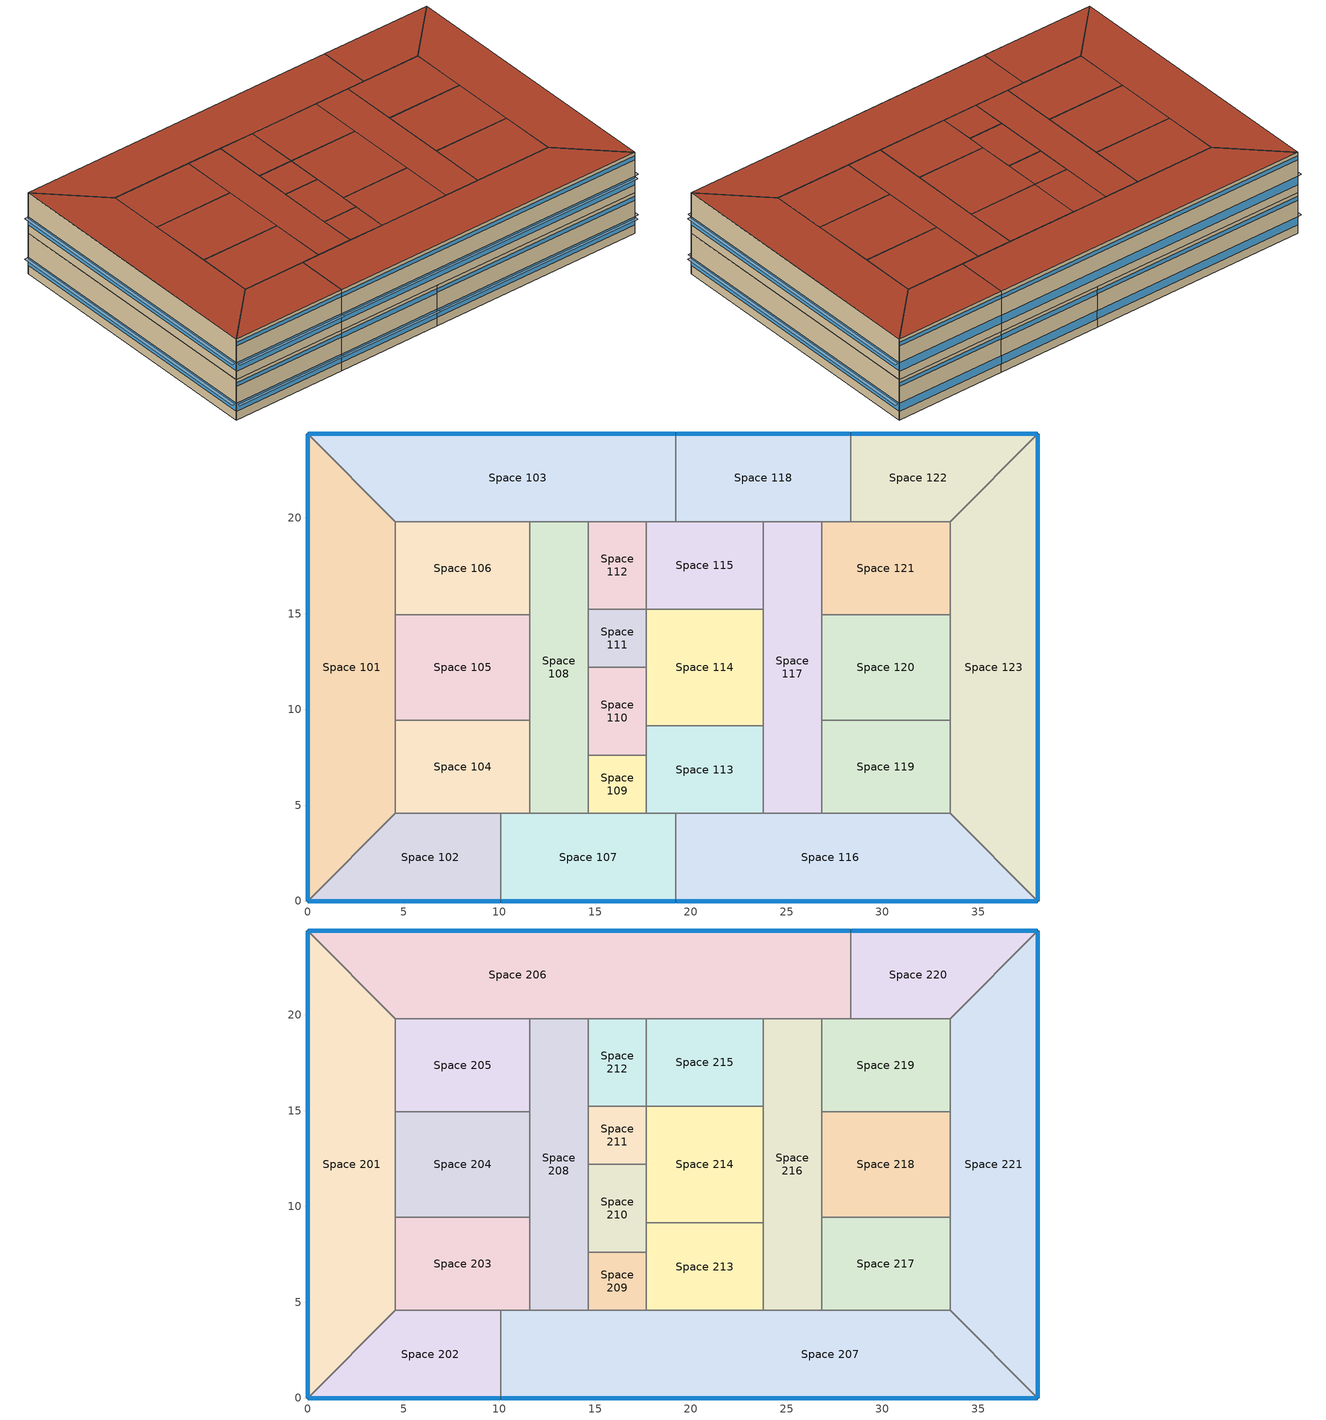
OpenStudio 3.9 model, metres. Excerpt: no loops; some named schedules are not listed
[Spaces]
Space 120
 floor ground: 33.53,14.94 33.53,9.45 26.82,9.45 26.82,14.94 z0
 wall to Space 123: 33.53,9.45 33.53,14.94 z0:3.66
 wall to Space 119: 26.82,9.45 33.53,9.45 z0:3.66
 wall to Space 117: 26.82,14.94 26.82,9.45 z0:3.66
 wall to Space 121: 33.53,14.94 26.82,14.94 z0:3.66
Space 118
 floor ground: 19.2,19.81 19.2,24.38 28.35,24.38 28.35,19.81 z0
 wall outside: 28.35,24.38 19.2,24.38 z0:3.66
 wall to Space 121: 26.82,19.81 28.35,19.81 z0:3.66
 wall to Space 117: 23.77,19.81 26.82,19.81 z0:3.66
 wall to Space 115: 19.2,19.81 23.77,19.81 z0:3.66
 wall to Space 122: 28.35,19.81 28.35,24.38 z0:3.66
 wall to Space 103: 19.2,24.38 19.2,19.81 z0:3.66
 window (AEDG-SmMdOff View Glazing North): 28.32,24.38 19.23,24.38 z0.76:1.5
 window (AEDG-SmMdOff Daylight Glazing North): 28.32,24.38 19.23,24.38 z2.97:3.35
Space 112
 floor ground: 17.68,19.81 17.68,15.24 14.63,15.24 14.63,19.81 z0
 wall to Space 108: 14.63,19.81 14.63,15.24 z0:3.66
 wall to Space 103: 17.68,19.81 14.63,19.81 z0:3.66
 wall to Space 115: 17.68,15.24 17.68,19.81 z0:3.66
 wall to Space 111: 14.63,15.24 17.68,15.24 z0:3.66
Space 115
 floor ground: 17.68,15.24 17.68,19.81 23.77,19.81 23.77,15.24 z0
 wall to Space 117: 23.77,15.24 23.77,19.81 z0:3.66
 wall to Space 114: 17.68,15.24 23.77,15.24 z0:3.66
 wall to Space 103: 19.2,19.81 17.68,19.81 z0:3.66
Space 114
 floor ground: 17.68,9.14 17.68,15.24 23.77,15.24 23.77,9.14 z0
 wall to Space 110: 17.68,12.19 17.68,9.14 z0:3.66
 wall to Space 111: 17.68,15.24 17.68,12.19 z0:3.66
 wall to Space 117: 23.77,9.14 23.77,15.24 z0:3.66
 wall to Space 113: 17.68,9.14 23.77,9.14 z0:3.66
Space 113
 floor ground: 17.68,4.57 17.68,9.14 23.77,9.14 23.77,4.57 z0
 wall to Space 116: 19.2,4.57 23.77,4.57 z0:3.66
 wall to Space 107: 17.68,4.57 19.2,4.57 z0:3.66
 wall to Space 109: 17.68,7.62 17.68,4.57 z0:3.66
 wall to Space 110: 17.68,9.14 17.68,7.62 z0:3.66
 wall to Space 117: 23.77,4.57 23.77,9.14 z0:3.66
Space 123
 floor ground: 38.1,0 33.53,4.57 33.53,19.81 38.1,24.38 z0
 wall outside: 38.1,0 38.1,24.38 z0:3.66
 wall to Space 116: 33.53,4.57 38.1,0 z0:3.66
 wall to Space 119: 33.53,9.45 33.53,4.57 z0:3.66
 wall to Space 121: 33.53,19.81 33.53,14.94 z0:3.66
 wall to Space 122: 38.1,24.38 33.53,19.81 z0:3.66
 window (AEDG-SmMdOff View Glazing EastWest): 38.1,0.03 38.1,24.36 z0.76:1.5
Space 121
 floor ground: 26.82,14.94 26.82,19.81 33.53,19.81 33.53,14.94 z0
 wall to Space 117: 26.82,19.81 26.82,14.94 z0:3.66
 wall to Space 122: 33.53,19.81 28.35,19.81 z0:3.66
Space 111
 floor ground: 17.68,15.24 17.68,12.19 14.63,12.19 14.63,15.24 z0
 wall to Space 110: 14.63,12.19 17.68,12.19 z0:3.66
 wall to Space 108: 14.63,15.24 14.63,12.19 z0:3.66
Space 106
 floor ground: 11.58,19.81 11.58,14.94 4.57,14.94 4.57,19.81 z0
 wall to Space 108: 11.58,14.94 11.58,19.81 z0:3.66
 wall to Space 105: 4.57,14.94 11.58,14.94 z0:3.66
 wall to Space 101: 4.57,19.81 4.57,14.94 z0:3.66
 wall to Space 103: 11.58,19.81 4.57,19.81 z0:3.66
Space 108
 floor ground: 11.58,4.57 11.58,19.81 14.63,19.81 14.63,4.57 z0
 wall to Space 109: 14.63,4.57 14.63,7.62 z0:3.66
 wall to Space 110: 14.63,7.62 14.63,12.19 z0:3.66
 wall to Space 107: 11.58,4.57 14.63,4.57 z0:3.66
 wall to Space 104: 11.58,9.45 11.58,4.57 z0:3.66
 wall to Space 105: 11.58,14.94 11.58,9.45 z0:3.66
 wall to Space 103: 14.63,19.81 11.58,19.81 z0:3.66
Space 116
 floor ground: 19.2,0 19.2,4.57 33.53,4.57 38.1,0 z0
 wall outside: 19.2,0 38.1,0 z0:3.66
 wall to Space 119: 33.53,4.57 26.82,4.57 z0:3.66
 wall to Space 107: 19.2,4.57 19.2,0 z0:3.66
 wall to Space 117: 26.82,4.57 23.77,4.57 z0:3.66
 window (AEDG-SmMdOff View Glazing South): 19.23,0 38.07,0 z0.76:1.5
 window (AEDG-SmMdOff Daylight Glazing South): 19.23,0 38.07,0 z3.01:3.35
Space 105
 floor ground: 11.58,14.94 11.58,9.45 4.57,9.45 4.57,14.94 z0
 wall to Space 104: 4.57,9.45 11.58,9.45 z0:3.66
 wall to Space 101: 4.57,14.94 4.57,9.45 z0:3.66
Space 117
 floor ground: 23.77,4.57 23.77,19.81 26.82,19.81 26.82,4.57 z0
 wall to Space 119: 26.82,4.57 26.82,9.45 z0:3.66
Space 109
 floor ground: 17.68,7.62 17.68,4.57 14.63,4.57 14.63,7.62 z0
 wall to Space 110: 17.68,7.62 14.63,7.62 z0:3.66
 wall to Space 107: 14.63,4.57 17.68,4.57 z0:3.66
Space 107
 floor ground: 10.06,0 10.06,4.57 19.2,4.57 19.2,0 z0
 wall outside: 10.06,0 19.2,0 z0:3.66
 wall to Space 102: 10.06,4.57 10.06,0 z0:3.66
 wall to Space 104: 11.58,4.57 10.06,4.57 z0:3.66
 window (AEDG-SmMdOff View Glazing South): 10.08,0 19.18,0 z0.76:1.5
 window (AEDG-SmMdOff Daylight Glazing South): 10.08,0 19.18,0 z2.97:3.35
Space 122
 floor ground: 38.1,24.38 33.53,19.81 28.35,19.81 28.35,24.38 z0
 wall outside: 38.1,24.38 28.35,24.38 z0:3.66
 window (AEDG-SmMdOff View Glazing North): 38.07,24.38 28.37,24.38 z0.76:1.5
 window (AEDG-SmMdOff Daylight Glazing North): 38.07,24.38 28.37,24.38 z3.06:3.35
Space 101
 floor ground: 0,0 0,24.38 4.57,19.81 4.57,4.57 z0
 wall outside: 0,24.38 0,0 z0:3.66
 wall to Space 104: 4.57,4.57 4.57,9.45 z0:3.66
 wall to Space 102: 0,0 4.57,4.57 z0:3.66
 wall to Space 103: 4.57,19.81 0,24.38 z0:3.66
 window (AEDG-SmMdOff View Glazing EastWest): 0,24.36 0,0.03 z0.76:1.5
Space 102
 floor ground: 0,0 4.57,4.57 10.06,4.57 10.06,0 z0
 wall outside: 0,0 10.06,0 z0:3.66
 wall to Space 104: 10.06,4.57 4.57,4.57 z0:3.66
 window (AEDG-SmMdOff View Glazing South): 0.03,0 10.03,0 z0.76:1.5
 window (AEDG-SmMdOff Daylight Glazing South): 0.03,0 10.03,0 z3.05:3.35
Space 104
 floor ground: 4.57,4.57 4.57,9.45 11.58,9.45 11.58,4.57 z0
Space 119
 floor ground: 33.53,9.45 33.53,4.57 26.82,4.57 26.82,9.45 z0
Space 103
 floor ground: 4.57,19.81 0,24.38 19.2,24.38 19.2,19.81 z0
 wall outside: 19.2,24.38 0,24.38 z0:3.66
 window (AEDG-SmMdOff View Glazing North): 19.18,24.38 0.03,24.38 z0.76:1.5
 window (AEDG-SmMdOff Daylight Glazing North): 19.18,24.38 0.03,24.38 z3.01:3.35
Space 110
 floor ground: 14.63,7.62 14.63,12.19 17.68,12.19 17.68,7.62 z0
Space 220
 floor to Space 122: 38.1,24.38 33.53,19.81 28.35,19.81 28.35,24.38 z3.66
 wall outside: 38.1,24.38 28.35,24.38 z3.66:7.32
 wall to Space 221: 33.53,19.81 38.1,24.38 z3.66:7.32
 wall to Space 219: 28.35,19.81 33.53,19.81 z3.66:7.32
 wall to Space 206: 28.35,24.38 28.35,19.81 z3.66:7.32
 window (AEDG-SmMdOff View Glazing North): 38.07,24.38 28.37,24.38 z4.42:5.15
 window (AEDG-SmMdOff Daylight Glazing North): 38.07,24.38 28.37,24.38 z6.71:7.01
 roof outside: 28.35,24.38 28.35,19.81 33.53,19.81 38.1,24.38 z7.32
Space 213
 floor to Space 113: 17.68,4.57 17.68,9.14 23.77,9.14 23.77,4.57 z3.66
 wall to Space 210: 17.68,9.14 17.68,7.62 z3.66:7.32
 wall to Space 214: 23.77,9.14 17.68,9.14 z3.66:7.32
 wall to Space 216: 23.77,4.57 23.77,9.14 z3.66:7.32
 wall to Space 207: 17.68,4.57 19.2,4.57 23.77,4.57 z3.66:7.32
 wall to Space 209: 17.68,7.62 17.68,4.57 z3.66:7.32
 roof outside: 17.68,9.14 17.68,4.57 23.77,4.57 23.77,9.14 z7.32
Space 212
 floor to Space 112: 17.68,19.81 17.68,15.24 14.63,15.24 14.63,19.81 z3.66
 wall to Space 215: 17.68,15.24 17.68,19.81 z3.66:7.32
 wall to Space 211: 14.63,15.24 17.68,15.24 z3.66:7.32
 wall to Space 208: 14.63,19.81 14.63,15.24 z3.66:7.32
 wall to Space 206: 17.68,19.81 14.63,19.81 z3.66:7.32
 roof outside: 14.63,19.81 14.63,15.24 17.68,15.24 17.68,19.81 z7.32
Space 210
 floor to Space 110: 14.63,7.62 14.63,12.19 17.68,12.19 17.68,7.62 z3.66
 wall to Space 214: 17.68,9.14 17.68,12.19 z3.66:7.32
 wall to Space 211: 17.68,12.19 14.63,12.19 z3.66:7.32
 wall to Space 209: 14.63,7.62 17.68,7.62 z3.66:7.32
 wall to Space 208: 14.63,12.19 14.63,7.62 z3.66:7.32
 roof outside: 14.63,12.19 14.63,7.62 17.68,7.62 17.68,12.19 z7.32
Space 209
 floor to Space 109: 17.68,7.62 17.68,4.57 14.63,4.57 14.63,7.62 z3.66
 wall to Space 207: 14.63,4.57 17.68,4.57 z3.66:7.32
 wall to Space 208: 14.63,7.62 14.63,4.57 z3.66:7.32
 roof outside: 14.63,7.62 14.63,4.57 17.68,4.57 17.68,7.62 z7.32
Space 204
 floor to Space 105: 11.58,14.94 11.58,9.45 4.57,9.45 4.57,14.94 z3.66
 wall to Space 208: 11.58,9.45 11.58,14.94 z3.66:7.32
 wall to Space 203: 4.57,9.45 11.58,9.45 z3.66:7.32
 wall to Space 201: 4.57,14.94 4.57,9.45 z3.66:7.32
 wall to Space 205: 11.58,14.94 4.57,14.94 z3.66:7.32
 roof outside: 4.57,14.94 4.57,9.45 11.58,9.45 11.58,14.94 z7.32
Space 201
 floor to Space 101: 0,0 0,24.38 4.57,19.81 4.57,4.57 z3.66
 wall outside: 0,24.38 0,0 z3.66:7.32
 wall to Space 206: 4.57,19.81 0,24.38 z3.66:7.32
 wall to Space 205: 4.57,14.94 4.57,19.81 z3.66:7.32
 wall to Space 203: 4.57,4.57 4.57,9.45 z3.66:7.32
 wall to Space 202: 0,0 4.57,4.57 z3.66:7.32
 window (AEDG-SmMdOff View Glazing EastWest): 0,24.36 0,0.03 z4.42:5.15
 roof outside: 0,24.38 0,0 4.57,4.57 4.57,19.81 z7.32
Space 217
 floor to Space 119: 33.53,9.45 33.53,4.57 26.82,4.57 26.82,9.45 z3.66
 wall to Space 221: 33.53,4.57 33.53,9.45 z3.66:7.32
 wall to Space 207: 26.82,4.57 33.53,4.57 z3.66:7.32
 wall to Space 216: 26.82,9.45 26.82,4.57 z3.66:7.32
 wall to Space 218: 33.53,9.45 26.82,9.45 z3.66:7.32
 roof outside: 26.82,9.45 26.82,4.57 33.53,4.57 33.53,9.45 z7.32
Space 221
 floor to Space 123: 38.1,0 33.53,4.57 33.53,19.81 38.1,24.38 z3.66
 wall outside: 38.1,0 38.1,24.38 z3.66:7.32
 wall to Space 207: 33.53,4.57 38.1,0 z3.66:7.32
 wall to Space 218: 33.53,14.94 33.53,9.45 z3.66:7.32
 wall to Space 219: 33.53,19.81 33.53,14.94 z3.66:7.32
 window (AEDG-SmMdOff View Glazing EastWest): 38.1,0.03 38.1,24.36 z4.42:5.15
 roof outside: 38.1,24.38 33.53,19.81 33.53,4.57 38.1,0 z7.32
Space 206
 floor to Space 103: 19.2,24.38 19.2,19.81 4.57,19.81 0,24.38 z3.66
 floor to Space 118: 28.35,24.38 28.35,19.81 19.2,19.81 19.2,24.38 z3.66
 wall outside: 28.35,24.38 0,24.38 z3.66:7.32
 wall to Space 216: 23.77,19.81 26.82,19.81 z3.66:7.32
 wall to Space 215: 17.68,19.81 19.2,19.81 23.77,19.81 z3.66:7.32
 wall to Space 208: 11.58,19.81 14.63,19.81 z3.66:7.32
 wall to Space 205: 4.57,19.81 11.58,19.81 z3.66:7.32
 wall to Space 219: 26.82,19.81 28.35,19.81 z3.66:7.32
 window (AEDG-SmMdOff View Glazing North): 28.32,24.38 0.03,24.38 z4.42:5.15
 window (AEDG-SmMdOff Daylight Glazing North): 28.32,24.38 0.03,24.38 z6.66:7.01
 roof outside: 0,24.38 4.57,19.81 28.35,19.81 28.35,24.38 z7.32
Space 205
 floor to Space 106: 11.58,19.81 11.58,14.94 4.57,14.94 4.57,19.81 z3.66
 wall to Space 208: 11.58,14.94 11.58,19.81 z3.66:7.32
 roof outside: 4.57,19.81 4.57,14.94 11.58,14.94 11.58,19.81 z7.32
Space 214
 floor to Space 114: 17.68,9.14 17.68,15.24 23.77,15.24 23.77,9.14 z3.66
 wall to Space 216: 23.77,9.14 23.77,15.24 z3.66:7.32
 wall to Space 211: 17.68,15.24 17.68,12.19 z3.66:7.32
 wall to Space 215: 23.77,15.24 17.68,15.24 z3.66:7.32
 roof outside: 17.68,15.24 17.68,9.14 23.77,9.14 23.77,15.24 z7.32
Space 215
 floor to Space 115: 17.68,15.24 17.68,19.81 23.77,19.81 23.77,15.24 z3.66
 wall to Space 216: 23.77,15.24 23.77,19.81 z3.66:7.32
 roof outside: 17.68,19.81 17.68,15.24 23.77,15.24 23.77,19.81 z7.32
Space 216
 floor to Space 117: 23.77,4.57 23.77,19.81 26.82,19.81 26.82,4.57 z3.66
 wall to Space 219: 26.82,14.94 26.82,19.81 z3.66:7.32
 wall to Space 218: 26.82,9.45 26.82,14.94 z3.66:7.32
 wall to Space 207: 23.77,4.57 26.82,4.57 z3.66:7.32
 roof outside: 23.77,19.81 23.77,4.57 26.82,4.57 26.82,19.81 z7.32
Space 218
 floor to Space 120: 33.53,14.94 33.53,9.45 26.82,9.45 26.82,14.94 z3.66
 wall to Space 219: 33.53,14.94 26.82,14.94 z3.66:7.32
 roof outside: 26.82,14.94 26.82,9.45 33.53,9.45 33.53,14.94 z7.32
Space 208
 floor to Space 108: 11.58,4.57 11.58,19.81 14.63,19.81 14.63,4.57 z3.66
 wall to Space 211: 14.63,12.19 14.63,15.24 z3.66:7.32
 wall to Space 207: 11.58,4.57 14.63,4.57 z3.66:7.32
 wall to Space 203: 11.58,9.45 11.58,4.57 z3.66:7.32
 roof outside: 11.58,19.81 11.58,4.57 14.63,4.57 14.63,19.81 z7.32
Space 211
 floor to Space 111: 17.68,15.24 17.68,12.19 14.63,12.19 14.63,15.24 z3.66
 roof outside: 14.63,15.24 14.63,12.19 17.68,12.19 17.68,15.24 z7.32
Space 219
 floor to Space 121: 26.82,14.94 26.82,19.81 33.53,19.81 33.53,14.94 z3.66
 roof outside: 26.82,19.81 26.82,14.94 33.53,14.94 33.53,19.81 z7.32
Space 207
 floor to Space 116: 33.53,4.57 38.1,0 19.2,0 19.2,4.57 z3.66
 floor to Space 107: 19.2,4.57 19.2,0 10.06,0 10.06,4.57 z3.66
 wall outside: 10.06,0 38.1,0 z3.66:7.32
 wall to Space 203: 11.58,4.57 10.06,4.57 z3.66:7.32
 wall to Space 202: 10.06,4.57 10.06,0 z3.66:7.32
 window (AEDG-SmMdOff View Glazing South): 10.08,0 38.07,0 z4.42:5.15
 window (AEDG-SmMdOff Daylight Glazing South): 10.08,0 38.07,0 z6.66:7.01
 roof outside: 10.06,4.57 10.06,0 38.1,0 33.53,4.57 z7.32
Space 203
 floor to Space 104: 4.57,4.57 4.57,9.45 11.58,9.45 11.58,4.57 z3.66
 wall to Space 202: 4.57,4.57 10.06,4.57 z3.66:7.32
 roof outside: 4.57,9.45 4.57,4.57 11.58,4.57 11.58,9.45 z7.32
Space 202
 floor to Space 102: 0,0 4.57,4.57 10.06,4.57 10.06,0 z3.66
 wall outside: 0,0 10.06,0 z3.66:7.32
 window (AEDG-SmMdOff View Glazing South): 0.03,0 10.03,0 z4.42:5.15
 window (AEDG-SmMdOff Daylight Glazing South): 0.03,0 10.03,0 z6.71:7.01
 roof outside: 10.06,0 10.06,4.57 4.57,4.57 0,0 z7.32
shading: 0,24.36 -0.37,24.36 -0.37,0.03 0,0.03 z1.5; 38.1,0.03 38.47,0.03 38.47,24.36 38.1,24.36 z5.15; 0.03,0 0.03,-0.37 10.03,-0.37 10.03,0 z1.5; 10.08,0 10.08,-0.37 19.18,-0.37 19.18,0 z1.5; 19.23,0 19.23,-0.37 38.07,-0.37 38.07,0 z1.5; 38.1,0.03 38.47,0.03 38.47,24.36 38.1,24.36 z1.5; 0,24.36 -0.37,24.36 -0.37,0.03 0,0.03 z5.15; 0.03,0 0.03,-0.37 10.03,-0.37 10.03,0 z5.15; 10.08,0 10.08,-0.37 38.07,-0.37 38.07,0 z5.15
[Building]
Building 1: Space Type=Building Default Space Type; Default Construction Set=90.1-2004 - Office - ASHRAE 169-2006-5B; Standards Building Type=Office
[Site]
Aurora Buckley Field Angb: Latitude {deg}=39.72; Longitude {deg}=-104.75; Time Zone {hr}=-7; Elevation {m}=1726
[ClimateZones]
Climate Zone Institution Name 1=ASHRAE; Climate Zone Document Name 1=ANSI/ASHRAE Standard 169; Climate Zone Document Year 1=2006; Climate Zone Value 1=5B; Climate Zone Institution Name 2=CEC; Climate Zone Document Name 2=California Climate Zone Descriptions; Climate Zone Document Year 2=1995
[Site:WaterMainsTemperature]
Calculation Method=Correlation; Annual Average Outdoor Air Temperature {C}=9.95; Maximum Difference In Monthly Average Outdoor Air Temperatures {deltaC}=23.7
[SizingPeriod:DesignDay] Barometric Pressure {Pa}=82237; Rain Indicator=No; Snow Indicator=No; Day of Month=21; Daylight Saving Time Indicator=No; Humidity Condition Type=Wetbulb; Dry-Bulb Temperature Range Modifier Type=DefaultMultipliers
Name | Maximum Dry-Bulb Temperature {C} | Daily Dry-Bulb Temperature Range {deltaC} | Wind Speed {m/s} | Wind Direction {deg} | Month | Day Type | Wetbulb or DewPoint at Maximum Dry-Bulb {C} | Solar Model Indicator | ASHRAE Clear Sky Optical Depth for Beam Irradiance | ASHRAE Clear Sky Optical Depth for Diffuse Irradiance | Sky Clearness
Aurora Buckley Field Angb Ann Clg .4% Condns DB=>MWB 1 | 33.9 | 14.8 | 3.6 | 30 | 7 | SummerDesignDay | 15 | ASHRAETau | 0.423 | 2.02
Aurora Buckley Field Angb Ann Clg .4% Condns WB=>MDB 1 | 26.3 | 14.8 | 3.6 | 30 | 7 | SummerDesignDay | 17.9 | ASHRAETau | 0.423 | 2.02
Aurora Buckley Field Angb Ann Htg 99.6% Condns DB 1 | -17.9 | 0 | 2.5 | 180 | 12 | WinterDesignDay | -17.9 | ASHRAEClearSky |  |  | 0
[Material:NoMass] Roughness=Smooth; Thermal Absorptance=0.9; Solar Absorptance=0.7
Name | Thermal Resistance {m2-K/W} | Visible Absorptance
Typical Insulation R-8.93 67 | 1.57183 | 0.7
Typical Carpet Pad; CP02 CARPET PAD 2 | 0.21648 | 0.8
Typical Insulation R-0.58 181 | 0.101875 | 0.7
Typical Insulation R-0.54 1 | 0.0945033 | 0.7
Typical Insulation R-9.73 10 | 1.71283 | 0.7
Typical Insulation R-14.76 164 - adj | 5.44405 | 0.7
[WindowMaterial:Glazing] Optical Data Type=SpectralAverage; Infrared Transmittance at Normal Incidence=0; Front Side Infrared Hemispherical Emissivity=0.84; Back Side Infrared Hemispherical Emissivity=0.84; Conductivity {W/m-K}=0.9; Dirt Correction Factor for Solar and Visible Transmittance=1; Solar Diffusing=No
Name | Thickness {m} | Solar Transmittance at Normal Incidence | Front Side Solar Reflectance at Normal Incidence | Back Side Solar Reflectance at Normal Incidence | Visible Transmittance at Normal Incidence | Front Side Visible Reflectance at Normal Incidence | Back Side Visible Reflectance at Normal Incidence
BLUE 6MM | 0.006 | 0.48 | 0.05 | 0.05 | 0.57 | 0.06 | 0.06
CLEAR 6MM | 0.006 | 0.775 | 0.071 | 0.071 | 0.881 | 0.08 | 0.08
Clear 3mm 1 | 0.003 | 0.837 | 0.075 | 0.075 | 0.898 | 0.081 | 0.081
[WindowMaterial:Blind] Slat Width {m}=0.025; Slat Separation {m}=0.01875; Front Side Slat Beam Solar Reflectance=0.5; Back Side Slat Beam Solar Reflectance=0.5; Front Side Slat Diffuse Solar Reflectance=0.5; Back Side Slat Diffuse Solar Reflectance=0.5; Slat Beam Visible Transmittance=0
Window Material Blind 1; Window Material Blind 2
[WindowMaterial:SimpleGlazingSystem]
Name | U-Factor {W/m2-K} | Solar Heat Gain Coefficient | Visible Transmittance
U 1.17 SHGC 0.49 Simple Glazing U-1.17 SHGC 0.0 51 | 6.64357 | 0.49 | 0.38
AEDG-SmMdOff View Glazing North-mat; AEDG-SmMdOff View Glazing South-mat; AEDG-SmMdOff View Glazing EastWest-mat | 2.21452 | 0.38 | 0.3
AEDG-SmMdOff Daylight Glazing South-mat; AEDG-SmMdOff Daylight Glazing North-mat | 5.50792 | 0.58 | 0.7
[DefaultSurfaceConstructions]
Name | Floor Construction | Wall Construction | Roof Ceiling Construction
Default Surface Constructions 718 | Typical Insulated Exterior Mass Floor R-11.49 67 | Typical Insulated Steel Framed Exterior Wall R-11.9 | Typical IEAD Roof R-15.87 164
Default Surface Constructions 719 | Typical Interior Floor | Typical Interior Wall | Typical Interior Ceiling
Default Surface Constructions 720 | Typical Insulated Carpeted 6in Slab Floor | Typical Insulated Basement Mass Wall
[DefaultSubSurfaceConstructions]
Name | Fixed Window Construction | Operable Window Construction | Door Construction | Glass Door Construction | Overhead Door Construction | Skylight Construction | Tubular Daylight Dome Construction | Tubular Daylight Diffuser Construction
Default Sub Surface Constructions 479 | U 0.57 SHGC 0.49 Dbl Blue 6mm/6mm Air | U 0.57 SHGC 0.49 Dbl Blue 6mm/6mm Air | Typical Insulated Metal Door R-1.43 181 | U 0.57 SHGC 0.49 Dbl Blue 6mm/6mm Air | Typical Overhead Door | U 1.17 SHGC 0.49 Simple Glazing Skylight U-1.17 SHGC 0.0 51 | Typical Interior Window | Typical Interior Window
Default Sub Surface Constructions 480 | Typical Interior Window | Typical Interior Window | Typical Interior Door
[DefaultConstructionSet]
90.1-2004 - Office - ASHRAE 169-2006-5B: Default Exterior Surface Constructions=Default Surface Constructions 718; Default Interior Surface Constructions=Default Surface Constructions 719; Default Ground Contact Surface Constructions=Default Surface Constructions 720; Default Exterior SubSurface Constructions=Default Sub Surface Constructions 479; Default Interior SubSurface Constructions=Default Sub Surface Constructions 480; Interior Partition Construction=Typical Interior Partition
[Construction]
Typical Interior Partition; Typical Interior Door: G05 25mm wood
Typical Insulated Exterior Mass Floor R-11.49 67: Typical Insulation R-8.93 67, 4 in. Normalweight Concrete Floor, Typical Carpet Pad
Typical IEAD Roof R-15.87 164: Roof Membrane, Typical Insulation R-14.76 164 - adj, Metal Roof Surface - adj
Typical Interior Floor: 100mm Normalweight concrete floor, CP02 CARPET PAD 2
Typical Interior Wall: G01 13mm gypsum board - adj, G01 13mm gypsum board - adj
Typical Interior Ceiling: CP02 CARPET PAD 2, 100mm Normalweight concrete floor
Typical Insulated Carpeted 6in Slab Floor: 6 in. Normalweight Concrete Floor, Typical Carpet Pad
Typical Insulated Basement Mass Wall: 8 in. Concrete Block Basement Wall
U 0.57 SHGC 0.49 Dbl Blue 6mm/6mm Air: BLUE 6MM, AIR 6MM, CLEAR 6MM
Typical Insulated Metal Door R-1.43 181: F08 Metal surface, Typical Insulation R-0.58 181
Typical Overhead Door: Typical Insulation R-0.54 1
U 1.17 SHGC 0.49 Simple Glazing Skylight U-1.17 SHGC 0.0 51: U 1.17 SHGC 0.49 Simple Glazing U-1.17 SHGC 0.0 51
Typical Interior Window: Clear 3mm 1
Typical Insulated Steel Framed Exterior Wall R-11.9: Typical Insulated Steel Framed Exterior Wall R-11.9 - new material, 25mm Stucco, 5/8 in. Gypsum Board - adj, Typical Insulation R-9.73 10, 5/8 in. Gypsum Board - adj
AEDG-SmMdOff View Glazing North: AEDG-SmMdOff View Glazing North-mat
AEDG-SmMdOff View Glazing South: AEDG-SmMdOff View Glazing South-mat
AEDG-SmMdOff View Glazing EastWest: AEDG-SmMdOff View Glazing EastWest-mat
AEDG-SmMdOff Daylight Glazing South: AEDG-SmMdOff Daylight Glazing South-mat
AEDG-SmMdOff Daylight Glazing North: AEDG-SmMdOff Daylight Glazing North-mat
[Material]
Name | Roughness | Thickness {m} | Conductivity {W/m-K} | Density {kg/m3} | Specific Heat {J/kg-K} | Thermal Absorptance | Solar Absorptance | Visible Absorptance
G05 25mm wood | MediumSmooth | 0.0254 | 0.15 | 608 | 1630 | 0.9 | 0.5 | 0.5
4 in. Normalweight Concrete Floor | MediumRough | 0.1016 | 2.31 | 2322 | 832 | 0.9 | 0.7 | 0.7
Roof Membrane | VeryRough | 0.0095 | 0.16 | 1121.29 | 1460 | 0.9 | 0.7 | 0.7
Metal Roof Surface - adj | Smooth | 0.0008 | 45.28 | 7824 | 500 | 0.9 | 0.7 | 0.2
100mm Normalweight concrete floor | MediumRough | 0.1016 | 2.31045 | 2322 | 832.557 |  | 0 | 0
G01 13mm gypsum board - adj | Smooth | 0.0127 | 0.160031 | 800.001 | 1090.73 | 0.9 | 0.7 | 0.3
6 in. Normalweight Concrete Floor | MediumRough | 0.1524 | 2.31 | 2322 | 832 | 0.9 | 0.7 | 0.7
8 in. Concrete Block Basement Wall | MediumRough | 0.2032 | 1.326 | 1842 | 912 | 0.9 | 0.7 | 0.7
F08 Metal surface | Smooth | 0.0008 | 45.28 | 7824 | 500 | 0.9 | 0.7 | 0.7
25mm Stucco | Smooth | 0.0254 | 0.72 | 1856 | 840 | 0.9 | 0.7 | 0.7
5/8 in. Gypsum Board - adj | MediumSmooth | 0.0159 | 0.16 | 800 | 1090 | 0.9 | 0.7 | 0.3
Typical Insulated Steel Framed Exterior Wall R-11.9 - new material | MediumRough | 0.101081 | 0.045 | 265 | 836.8 | 0.9 | 0.7 | 0.7
[WindowMaterial:Gas]
AIR 6MM: Gas Type=Air; Thickness {m}=0.0063
[DesignSpecification:OutdoorAir] Outdoor Air Method=Sum
Name | Outdoor Air Flow per Person {m3/s-person} | Outdoor Air Flow per Floor Area {m3/s-m2}
Storage Outdoor Air 1; Conference Outdoor Air 1; Lobby Outdoor Air 1; Open Office Outdoor Air 1; Private Office Outdoor Air 1 | 0.00235974 | 0.0003048
Corridor Outdoor Air 1 | 0 | 0.0003048
Lounge Outdoor Air 1 | 0.00235974 | 0.0006096
[ThermostatSetpoint:DualSetpoint] Heating Setpoint Temperature Schedule=General Heating Setpt; Cooling Setpoint Temperature Schedule=General Cooling Setpt
Thermostat Setpoint Dual Setpoint 41; Thermostat Setpoint Dual Setpoint 42; Thermostat Setpoint Dual Setpoint 43; Thermostat Setpoint Dual Setpoint 44; Thermostat Setpoint Dual Setpoint 45; Thermostat Setpoint Dual Setpoint 46; Thermostat Setpoint Dual Setpoint 47; Thermostat Setpoint Dual Setpoint 48; Thermostat Setpoint Dual Setpoint 49; Thermostat Setpoint Dual Setpoint 50; Thermostat Setpoint Dual Setpoint 51; Thermostat Setpoint Dual Setpoint 52; Thermostat Setpoint Dual Setpoint 53; Thermostat Setpoint Dual Setpoint 54; Thermostat Setpoint Dual Setpoint 55; Thermostat Setpoint Dual Setpoint 56; Thermostat Setpoint Dual Setpoint 57; Thermostat Setpoint Dual Setpoint 58; Thermostat Setpoint Dual Setpoint 59; Thermostat Setpoint Dual Setpoint 60; Thermostat Setpoint Dual Setpoint 61; Thermostat Setpoint Dual Setpoint 62; Thermostat Setpoint Dual Setpoint 63; Thermostat Setpoint Dual Setpoint 64; Thermostat Setpoint Dual Setpoint 65; Thermostat Setpoint Dual Setpoint 66; Thermostat Setpoint Dual Setpoint 67; Thermostat Setpoint Dual Setpoint 68; Thermostat Setpoint Dual Setpoint 69; Thermostat Setpoint Dual Setpoint 70; Thermostat Setpoint Dual Setpoint 71; Thermostat Setpoint Dual Setpoint 72; Thermostat Setpoint Dual Setpoint 73; Thermostat Setpoint Dual Setpoint 74; Thermostat Setpoint Dual Setpoint 75; Thermostat Setpoint Dual Setpoint 76; Thermostat Setpoint Dual Setpoint 77; Thermostat Setpoint Dual Setpoint 78; Thermostat Setpoint Dual Setpoint 79; Thermostat Setpoint Dual Setpoint 80; Thermostat Setpoint Dual Setpoint 81; Thermostat Setpoint Dual Setpoint 82; Thermostat Setpoint Dual Setpoint 83; Thermostat Setpoint Dual Setpoint 84
[ShadingControl] Shading Type=InteriorBlind; Multiple Surface Control Type=Sequential
Name | Shading Device Material | Sub Surface Name 1 | Sub Surface Name 2 | Sub Surface Name 3 | Sub Surface Name 4
Shading Control 1 | Window Material Blind 1
Shading Control 2 | Window Material Blind 2 | Sub Surface 1 | Sub Surface 2 | Sub Surface 15 | Sub Surface 16
[DefaultScheduleSet] People Activity Level Schedule=General Activity
Name | Hours of Operation Schedule | Number of People Schedule | Lighting Schedule | Electric Equipment Schedule | Infiltration Schedule
General Schedule Set | General HVAC Availability | General Occupancy | General Lighting | General Equipment | General Infiltration
24hr Schedule Set | 24 Hr Service HVAC Availability | 24 Hr Service People | 24 Hr Service Lighting | 24 Hr Service Equipment | 24 Hr Service Infiltration
High Occupancy | General HVAC Availability | High Density Occupancy | General Lighting | General Equipment | General Infiltration
[SpaceType]
Name | Default Schedule Set | Design Specification Outdoor Air Object | Standards Template | Standards Building Type | Standards Space Type
Storage | General Schedule Set | Storage Outdoor Air 1 | 90.1-2004 | Office | Storage
Conference | High Occupancy | Conference Outdoor Air 1 | 90.1-2004 | Office | Conference
Corridor | General Schedule Set | Corridor Outdoor Air 1 | 90.1-2004 | Office | Corridor
Data | 24hr Schedule Set |  | 90.1-2004 | Office | IT_Room
Elevator | 24hr Schedule Set |  | 90.1-2004 | Office
Lobby | General Schedule Set | Lobby Outdoor Air 1 | 90.1-2004 | Office | Lobby
Lounge | High Occupancy | Lounge Outdoor Air 1 | 90.1-2004 | Office | BreakRoom
Mech and Elec | 24hr Schedule Set |  | 90.1-2004 | Office | Elec/MechRoom
Open Office | General Schedule Set | Open Office Outdoor Air 1 | 90.1-2004 | Office | OpenOffice
Private Office | General Schedule Set | Private Office Outdoor Air 1 | 90.1-2004 | Office | ClosedOffice
Restroom | General Schedule Set |  | 90.1-2004 | Office | Restroom
Stairway | General Schedule Set |  | 90.1-2004 | Office | Stair
Building Default Space Type
[People:Definition] Number of People Calculation Method=Area/Person; Fraction Radiant=0.3
Name | Space Floor Area per Person {m2/person}
Storage People Definition; Restroom People Definition | 46.45152
Conference People Definition; Lounge People Definition | 1.85806
Corridor People Definition; Data People Definition; Elevator People Definition; Mech and Elec People Definition; Stairway People Definition | 92.90304
Lobby People Definition | 9.290304
Open Office People Definition; Private Office People Definition | 13.9355
[People] Multiplier=1
Name | People Definition | Space or SpaceType
Storage People | Storage People Definition | Storage
Conference People | Conference People Definition | Conference
Corridor People | Corridor People Definition | Corridor
Data People | Data People Definition | Data
Elevator People | Elevator People Definition | Elevator
Lobby People | Lobby People Definition | Lobby
Lounge People | Lounge People Definition | Lounge
Mech and Elec People | Mech and Elec People Definition | Mech and Elec
Open Office People | Open Office People Definition | Open Office
Private Office People | Private Office People Definition | Private Office
Restroom People | Restroom People Definition | Restroom
Stairway People | Stairway People Definition | Stairway
[Lights:Definition] Design Level Calculation Method=Watts/Area
Name | Watts per Space Floor Area {W/m2}
AEDG SmMdOff - Storage lights; AEDG SmMdOff - IT_Room lights | 6.8889
AEDG SmMdOff - Conference lights | 8.28821
AEDG SmMdOff - Corridor lights | 5.38196
Elevator Lights Definition | 4.9514
AEDG SmMdOff - Lobby lights | 11.7327
AEDG SmMdOff - BreakRoom lights | 7.85765
AEDG SmMdOff - Elec/MechRoom lights | 13.3472
AEDG SmMdOff - OpenOffice lights | 7.31946
AEDG SmMdOff - ClosedOffice lights | 9.52606
AEDG SmMdOff - Restroom lights | 8.82641
AEDG SmMdOff - Stair lights | 6.45835
[Lights] Fraction Replaceable=1; Multiplier=1
Name | Lights Definition | Space or SpaceType | Schedule
Storage Lights | AEDG SmMdOff - Storage lights | Storage | General Lighting - Controls Reduction
Conference Lights | AEDG SmMdOff - Conference lights | Conference | General Lighting - Controls Reduction
Corridor Lights | AEDG SmMdOff - Corridor lights | Corridor
Data Lights | AEDG SmMdOff - IT_Room lights | Data | 24 Hr Service Lighting - Controls Reduction
Elevator Lights | Elevator Lights Definition | Elevator
Lobby Lights | AEDG SmMdOff - Lobby lights | Lobby
Lounge Lights | AEDG SmMdOff - BreakRoom lights | Lounge
Mech and Elec Lights | AEDG SmMdOff - Elec/MechRoom lights | Mech and Elec | 24 Hr Service Lighting - Controls Reduction
Open Office Lights | AEDG SmMdOff - OpenOffice lights | Open Office | General Lighting - Controls Reduction
Private Office Lights | AEDG SmMdOff - ClosedOffice lights | Private Office | General Lighting - Controls Reduction
Restroom Lights | AEDG SmMdOff - Restroom lights | Restroom | General Lighting - Controls Reduction
Stairway Lights | AEDG SmMdOff - Stair lights | Stairway
[ElectricEquipment:Definition]
Name | Design Level Calculation Method | Watts per Space Floor Area {W/m2} | Design Level {W} | Fraction Radiant
AEDG SmMdOff - Storage electric equipment; AEDG SmMdOff - Stair electric equipment | Watts/Area | 0
AEDG SmMdOff - Conference electric equipment | Watts/Area | 3.98265
AEDG SmMdOff - Corridor electric equipment | Watts/Area | 1.72223
AEDG SmMdOff - IT_Room electric equipment | Watts/Area | 16.7917
AEDG SmMdOff - Lobby electric equipment; AEDG SmMdOff - Elec/MechRoom electric equipment; AEDG SmMdOff - Restroom electric equipment | Watts/Area | 0.753474
AEDG SmMdOff - BreakRoom electric equipment | Watts/Area | 48.007
AEDG SmMdOff - OpenOffice electric equipment | Watts/Area | 7.64238
AEDG SmMdOff - ClosedOffice electric equipment | Watts/Area | 6.8889
Elevator Electric Equipment Definition | Watts/Area | 7.26564
14610W elevator with motor efficency of 0.91 | EquipmentLevel |  | 16055 | 0.5
[ElectricEquipment]
Name | Electric Equipment Definition | Space or SpaceType | Schedule | Multiplier
Storage Electric Equipment | AEDG SmMdOff - Storage electric equipment | Storage | General Equipment - Controls Reduction | 1
Conference Electric Equipment | AEDG SmMdOff - Conference electric equipment | Conference | General Equipment - Controls Reduction | 1
Corridor Electric Equipment | AEDG SmMdOff - Corridor electric equipment | Corridor | General Equipment - Controls Reduction | 1
Data Electric Equipment | AEDG SmMdOff - IT_Room electric equipment | Data | 24 Hr Service Equipment - Controls Reduction | 1
Lobby Electric Equipment | AEDG SmMdOff - Lobby electric equipment | Lobby | General Equipment - Controls Reduction | 1
Lounge Electric Equipment | AEDG SmMdOff - BreakRoom electric equipment | Lounge | General Equipment - Controls Reduction | 1
Mech and Elec Electric Equipment | AEDG SmMdOff - Elec/MechRoom electric equipment | Mech and Elec | 24 Hr Service Equipment - Controls Reduction | 1
Open Office Electric Equipment | AEDG SmMdOff - OpenOffice electric equipment | Open Office | General Equipment - Controls Reduction | 1
Private Office Electric Equipment | AEDG SmMdOff - ClosedOffice electric equipment | Private Office | General Equipment - Controls Reduction | 1
Restroom Electric Equipment | AEDG SmMdOff - Restroom electric equipment | Restroom | General Equipment - Controls Reduction | 1
Electric Equipment 1 | Elevator Electric Equipment Definition | Elevator | 24 Hr Service Equipment - Controls Reduction
Electric Equipment 2 | AEDG SmMdOff - Stair electric equipment | Stairway | General Equipment - Controls Reduction | 1
Electric Equipment 3 | 14610W elevator with motor efficency of 0.91 | Space 109 | Elevator_Sch | 1
[Space]
Name | Space Type | Building Story | Thermal Zone
Space 221 | Open Office | Story 2 | Zone - Space 221
Space 220 | Conference | Story 2 | Zone - Space 220
Space 215 | Storage | Story 2 | Zone - Space 215
Space 218 | Open Office | Story 2 | Zone - Space 218
Space 213 | Stairway | Story 2 | Zone - Space 213
Space 211 | Data | Story 2 | Zone - Space 211
Space 210 | Restroom | Story 2 | Zone - Space 210
Space 206 | Private Office | Story 2 | Zone - Space 206
Space 205 | Private Office | Story 2 | Zone - Space 205
Space 214 | Mech and Elec | Story 2 | Zone - Space 214
Space 202 | Conference | Story 2 | Zone - Space 202
Space 201 | Open Office | Story 2 | Zone - Space 201
Space 207 | Private Office | Story 2 | Zone - Space 207
Space 123 | Open Office | Story 1 | Zone - Space 123
Space 120 | Open Office | Story 1 | Zone - Space 120
Space 212 | Lounge | Story 2 | Zone - Space 212
Space 119 | Private Office | Story 1 | Zone - Space 119
Space 110 | Restroom | Story 1 | Zone - Space 110
Space 116 | Private Office | Story 1 | Zone - Space 116
Space 209 | Elevator | Story 2 | Zone - Space 209
Space 115 | Storage | Story 1 | Zone - Space 115
Space 117 | Corridor | Story 1 | Zone - Space 117
Space 112 | Lounge | Story 1 | Zone - Space 112
Space 108 | Corridor | Story 1 | Zone - Space 108
Space 109 | Elevator | Story 1 | Zone - Space 109
Space 118 | Lobby | Story 1 | Zone - Space 118
Space 107 | Lobby | Story 1 | Zone - Space 107
Space 217 | Private Office | Story 2 | Zone - Space 217
Space 114 | Mech and Elec | Story 1 | Zone - Space 114
Space 204 | Open Office | Story 2 | Zone - Space 204
Space 203 | Open Office | Story 2 | Zone - Space 203
Space 102 | Conference | Story 1 | Zone - Space 102
Space 104 | Open Office | Story 1 | Zone - Space 104
Space 122 | Conference | Story 1 | Zone - Space 122
Space 219 | Open Office | Story 2 | Zone - Space 219
Space 111 | Data | Story 1 | Zone - Space 111
Space 121 | Open Office | Story 1 | Zone - Space 121
Space 216 | Corridor | Story 2 | Zone - Space 216
Space 208 | Corridor | Story 2 | Zone - Space 208
Space 101 | Open Office | Story 1 | Zone - Space 101
Space 103 | Private Office | Story 1 | Zone - Space 103
Space 105 | Open Office | Story 1 | Zone - Space 105
Space 113 | Stairway | Story 1 | Zone - Space 113
Space 106 | Private Office | Story 1 | Zone - Space 106
[BuildingStory] Nominal Floor to Floor Height {m}=3.6576; Nominal Floor to Ceiling Height {m}=3.6576
Name | Nominal Z Coordinate {m}
Story 2 | 3.6576
Story 1 | 0
[ThermalZone] Use Ideal Air Loads=No
Name | Thermostat | Primary Daylighting Control | Fraction of Zone Controlled by Primary Daylighting Control
Zone - Space 101 | Thermostat Setpoint Dual Setpoint 43
Zone - Space 102 | Thermostat Setpoint Dual Setpoint 47 | Space 102 sensor | 1
Zone - Space 103 | Thermostat Setpoint Dual Setpoint 49 | Space 103 sensor | 0.908108
Zone - Space 104 | Thermostat Setpoint Dual Setpoint 50
Zone - Space 105 | Thermostat Setpoint Dual Setpoint 52
Zone - Space 106 | Thermostat Setpoint Dual Setpoint 44
Zone - Space 107 | Thermostat Setpoint Dual Setpoint 51 | Space 107 sensor | 0.8
Zone - Space 108 | Thermostat Setpoint Dual Setpoint 42
Zone - Space 109 | Thermostat Setpoint Dual Setpoint 53
Zone - Space 110 | Thermostat Setpoint Dual Setpoint 56
Zone - Space 111 | Thermostat Setpoint Dual Setpoint 58
Zone - Space 112 | Thermostat Setpoint Dual Setpoint 60
Zone - Space 113 | Thermostat Setpoint Dual Setpoint 41
Zone - Space 114 | Thermostat Setpoint Dual Setpoint 62
Zone - Space 115 | Thermostat Setpoint Dual Setpoint 63
Zone - Space 116 | Thermostat Setpoint Dual Setpoint 55 | Space 116 sensor | 0.910092
Zone - Space 117 | Thermostat Setpoint Dual Setpoint 64
Zone - Space 118 | Thermostat Setpoint Dual Setpoint 48 | Space 118 sensor | 0.8
Zone - Space 119 | Thermostat Setpoint Dual Setpoint 65
Zone - Space 120 | Thermostat Setpoint Dual Setpoint 66
Zone - Space 121 | Thermostat Setpoint Dual Setpoint 67
Zone - Space 122 | Thermostat Setpoint Dual Setpoint 68 | Space 122 sensor | 1
Zone - Space 123 | Thermostat Setpoint Dual Setpoint 69
Zone - Space 201 | Thermostat Setpoint Dual Setpoint 70
Zone - Space 202 | Thermostat Setpoint Dual Setpoint 71 | Space 202 sensor | 1
Zone - Space 203 | Thermostat Setpoint Dual Setpoint 72
Zone - Space 204 | Thermostat Setpoint Dual Setpoint 73
Zone - Space 205 | Thermostat Setpoint Dual Setpoint 74
Zone - Space 206 | Thermostat Setpoint Dual Setpoint 75 | Space 206 sensor | 0.870175
Zone - Space 207 | Thermostat Setpoint Dual Setpoint 76 | Space 207 sensor | 0.871006
Zone - Space 208 | Thermostat Setpoint Dual Setpoint 57
Zone - Space 209 | Thermostat Setpoint Dual Setpoint 46
Zone - Space 210 | Thermostat Setpoint Dual Setpoint 77
Zone - Space 211 | Thermostat Setpoint Dual Setpoint 59
Zone - Space 212 | Thermostat Setpoint Dual Setpoint 78
Zone - Space 213 | Thermostat Setpoint Dual Setpoint 79
Zone - Space 214 | Thermostat Setpoint Dual Setpoint 80
Zone - Space 215 | Thermostat Setpoint Dual Setpoint 81
Zone - Space 216 | Thermostat Setpoint Dual Setpoint 61
Zone - Space 217 | Thermostat Setpoint Dual Setpoint 54
Zone - Space 218 | Thermostat Setpoint Dual Setpoint 82
Zone - Space 219 | Thermostat Setpoint Dual Setpoint 83
Zone - Space 220 | Thermostat Setpoint Dual Setpoint 84 | Space 220 sensor | 1
Zone - Space 221 | Thermostat Setpoint Dual Setpoint 45
[SpaceInfiltration:DesignFlowRate] Design Flow Rate Calculation Method=Flow/ExteriorArea; Flow per Exterior Surface Area {m3/s-m2}=0.000254
Name | Space or SpaceType
Space Infiltration Design Flow Rate 1 | Mech and Elec
Space Infiltration Design Flow Rate 2 | Storage
Space Infiltration Design Flow Rate 3 | Conference
Space Infiltration Design Flow Rate 4 | Lounge
Space Infiltration Design Flow Rate 5 | Lobby
Space Infiltration Design Flow Rate 6 | Corridor
Space Infiltration Design Flow Rate 7 | Data
Space Infiltration Design Flow Rate 8 | Elevator
Space Infiltration Design Flow Rate 9 | Open Office
Space Infiltration Design Flow Rate 10 | Private Office
Space Infiltration Design Flow Rate 11 | Restroom
Space Infiltration Design Flow Rate 12 | Stairway
[DaylightingDevice:Shelf]
Name | Window | Inside Shelf
Daylighting Device Shelf 1 | Sub Surface 4 | Interior Partition Surface 1
Daylighting Device Shelf 2 | Sub Surface 10 | Interior Partition Surface 2
Daylighting Device Shelf 3 | Sub Surface 12 | Interior Partition Surface 3
Daylighting Device Shelf 4 | Sub Surface 18 | Interior Partition Surface 4
Daylighting Device Shelf 5 | Sub Surface 22 | Interior Partition Surface 5
[Daylighting:Control] Illuminance Setpoint {lux}=499.984
Name | Space | Position X-Coordinate {m} | Position Y-Coordinate {m} | Position Z-Coordinate {m} | Phi Rotation Around Z-Axis {deg}
Space 102 sensor | Space 102 | 5.0292 | 2.92331 | 0.9144 | 180
Space 118 sensor | Space 118 | 23.7744 | 20.7264 | 0.9144 | 0
Space 103 sensor | Space 103 | 9.6012 | 20.9659 | 0.9144 | 0
Space 107 sensor | Space 107 | 14.6304 | 3.6576 | 0.9144 | 180
Space 116 sensor | Space 116 | 28.6512 | 3.40934 | 0.9144 | 180
Space 122 sensor | Space 122 | 33.2232 | 21.4932 | 0.9144 | 0
Space 202 sensor | Space 202 | 5.0292 | 2.92331 | 4.572 | 180
Space 206 sensor | Space 206 | 14.1732 | 20.7903 | 4.572 | 0
Space 207 sensor | Space 207 | 24.0792 | 3.58968 | 4.572 | 180
Space 220 sensor | Space 220 | 33.2232 | 21.4932 | 4.572 | 0
[Exterior:Lights:Definition]
Name | Design Level {W}
Exterior Lights - Facade Definition | 250
Exterior Lights - Parking Definition | 1800
Exterior Lights - Walkway Definition | 1600
[Exterior:Lights] Control Option=AstronomicalClock
Name | Exterior Lights Definition | Schedule
250.0 w Exterior Light | Exterior Lights - Facade Definition | Exterior Lights - Facade
1800.0 w Exterior Light | Exterior Lights - Parking Definition | Exterior Lights - Parking
1600.0 w Exterior Light | Exterior Lights - Walkway Definition | Exterior Lights - Walkway
[Schedule:Ruleset]
Name | Default Day Schedule | Summer Design Day Schedule | Winter Design Day Schedule
General Activity | General Activity Default
General Equipment | General Equipment Default | General Equipment Summer Design Day 3 | General Equipment Winter Design Day 3
General Lighting | General Lighting Default | General Lighting Summer Design Day 3 | General Lighting Winter Design Day 3
General Occupancy | General Occupancy Default | General Occupancy Summer Design Day 3 | General Occupancy Winter Design Day 3
General Infiltration | General Infiltration Default | General Infiltration Summer Design Day 3 | General Infiltration Winter Design Day 3
General HVAC Availability | General HVAC Availability Default | General HVAC Availability Summer Design Day 3 | General HVAC Availability Winter Design Day 3
24 Hr Service Equipment | 24 Hr Service Equipment Default | 24 Hr Service Equipment Summer Design Day 3 | 24 Hr Service Equipment Winter Design Day 3
24 Hr Service Lighting | 24 Hr Service Lighting Default | 24 Hr Service Lighting Summer Design Day 3 | 24 Hr Service Lighting Winter Design Day 3
24 Hr Service Infiltration | 24 Hr Service Infiltration Default | 24 Hr Service Infiltration Summer Design Day 3 | 24 Hr Service Infiltration Winter Design Day 3
24 Hr Service HVAC Availability | 24 Hr Service HVAC Availability Default | 24 Hr Service HVAC Availability Summer Design Day 3 | 24 Hr Service HVAC Availability Winter Design Day 3
General Cooling Setpt | General Cooling Setpt Default | General Cooling Setpt Summer Design Day 2 | General Cooling Setpt Winter Design Day 2
General Heating Setpt | General Heating Setpt Default | General Heating Setpt Summer Design Day 2 | General Heating Setpt Winter Design Day 2
24 Hr Service People | Schedule Day 1
High Density Occupancy | Schedule Day 7 | Schedule Day 9 | Schedule Day 10
Elevator_Sch | secondary Elevator_Sch Default Schedule | secondary Elevator_Sch Summer Design Day | secondary Elevator_Sch Winter Design Day
24 Hr Service Equipment - Controls Reduction | 24 Hr Service Equipment Default 1 | 24 Hr Service Equipment Summer Design Day 4 | 24 Hr Service Equipment Winter Design Day 4
General Equipment - Controls Reduction | General Equipment Default 1 | General Equipment Summer Design Day 4 | General Equipment Winter Design Day 4
24 Hr Service Lighting - Controls Reduction | 24 Hr Service Lighting Default 1 | 24 Hr Service Lighting Summer Design Day 4 | 24 Hr Service Lighting Winter Design Day 4
General Lighting - Controls Reduction | General Lighting Default 1 | General Lighting Summer Design Day 4 | General Lighting Winter Design Day 4
Exterior Lights - Facade | Exterior Lights - Facade Schedule Week Day | Exterior Lights - Facade Summer Design Day | Exterior Lights - Facade Winter Design Day
Exterior Lights - Parking | Exterior Lights - Parking Schedule Week Day | Exterior Lights - Parking Summer Design Day | Exterior Lights - Parking Winter Design Day
Exterior Lights - Walkway | Exterior Lights - Walkway Schedule Week Day | Exterior Lights - Walkway Summer Design Day | Exterior Lights - Walkway Winter Design Day
[Schedule:Day]
General Activity Default: No, 24, 0, 450
General Equipment Default: No, 8, 0, 0.1, 9, 0, 0.4, 12, 0, 0.65, 13, 0, 0.5, 16, 0, 0.65, 17, 0, 0.4, 18, 0, 0.2, 24, 0, 0.1
General Lighting Default: No, 4, 0, 0, 5, 0, 0.043, 6, 0, 0.116, 7, 0, 0.191, 8, 0, 0.359, 17, 0, 0.48, 18, 0, 0.332, 19, 0, 0.197, 20, 0, 0.077, 21, 0, 0.042, 22, 0, 0.149, 23, 0, 0.073, 24, 0, 0.027
General Occupancy Default: No, 6, 0, 0, 7, 0, 0.1, 8, 0, 0.2, 12, 0, 0.95, 13, 0, 0.5, 17, 0, 0.95, 18, 0, 0.3, 22, 0, 0.1, 24, 0, 0.05
General Infiltration Default: No, 6, 0, 1, 22, 0, 0.25, 24, 0, 1
General HVAC Availability Default: No, 6, 0, 0, 22, 0, 1, 24, 0, 0
24 Hr Service Lighting Default; Schedule Day 1: No, 24, 0, 0.05
24 Hr Service HVAC Availability Default; General Equipment Summer Design Day 3; General Lighting Summer Design Day 3; General Occupancy Summer Design Day 3; General Infiltration Winter Design Day 3; General Infiltration Summer Design Day 3; General HVAC Availability Winter Design Day 3; General HVAC Availability Summer Design Day 3; 24 Hr Service Lighting Summer Design Day 3; 24 Hr Service HVAC Availability Winter Design Day 3; 24 Hr Service HVAC Availability Summer Design Day 3; Schedule Day 9; secondary Elevator_Sch Summer Design Day; General Equipment Summer Design Day 4; General Lighting Summer Design Day 4: No, 24, 0, 1
General Equipment Winter Design Day 3; General Lighting Winter Design Day 3; General Occupancy Winter Design Day 3; 24 Hr Service Lighting Winter Design Day 3; Schedule Day 10; secondary Elevator_Sch Winter Design Day; General Equipment Winter Design Day 4; General Lighting Winter Design Day 4: No, 24, 0, 0
General Cooling Setpt Default: No, 5, 0, 26.6667, 6, 0, 25.5556, 7, 0, 25, 22, 0, 23.8889, 24, 0, 26.6667
General Cooling Setpt Winter Design Day 2: No, 24, 0, 26.6667
General Cooling Setpt Summer Design Day 2: No, 24, 0, 23.8889
General Heating Setpt Default: No, 5, 0, 18.3333, 6, 0, 18.8889, 7, 0, 19.4444, 22, 0, 21.1111, 24, 0, 18.3333
General Heating Setpt Winter Design Day 2: No, 24, 0, 21.1111
General Heating Setpt Summer Design Day 2: No, 24, 0, 18.3333
Schedule Day 7: No, 6, 0, 0, 7, 0, 0.1, 8, 0, 0.2, 12, 0, 0.3, 13, 0, 0.25, 17, 0, 0.3, 18, 0, 0.15, 20, 0, 0.025, 24, 0, 0
secondary Elevator_Sch Default Schedule: No, 6, 0, 0.02, 18, 0, 0.3, 24, 0, 0.02
General Equipment Default 1: No, 8, 0, 0.1, 9, 0, 0.3, 12, 0, 0.6, 13, 0, 0.45, 16, 0, 0.6, 17, 0, 0.3, 18, 0, 0.1, 24, 0, 0.1
General Lighting Default 1: No, 4, 0, 0, 5, 0, 0.03655, 6, 0, 0.0986, 7, 0, 0.16235, 8, 0, 0.30515, 17, 0, 0.408, 18, 0, 0.2822, 19, 0, 0.16745, 20, 0, 0.06545, 21, 0, 0.0357, 22, 0, 0.12665, 23, 0, 0.06205, 24, 0, 0.02295
Exterior Lights - Facade Schedule Week Day; Exterior Lights - Facade Winter Design Day; Exterior Lights - Facade Summer Design Day: No, 6, 0, 0, 24, 0, 1
Exterior Lights - Parking Schedule Week Day; Exterior Lights - Parking Winter Design Day; Exterior Lights - Parking Summer Design Day; Exterior Lights - Walkway Schedule Week Day; Exterior Lights - Walkway Winter Design Day; Exterior Lights - Walkway Summer Design Day: No, 6, 0, 0.25, 24, 0, 1
[Schedule:Rule]
Name | Schedule Ruleset | Rule Order | Day Schedule | Apply Saturday | Date Specification Type | Start Month | Start Day | End Month | End Day | Apply Sunday
General Occupancy Sat Day Rule | General Occupancy | 3 | General Occupancy Sat Day | Yes | DateRange | 1 | 1 | 12 | 31
General Occupancy Sun Day Rule | General Occupancy | 2 | General Occupancy Sun Day |  | DateRange | 1 | 1 | 12 | 31 | Yes
General Equipment Sat Day Rule 1 | General Equipment | 1 | General Equipment Sat Day 1 | Yes | DateRange | 1 | 1 | 12 | 31
General Equipment Sun Day Rule 1 | General Equipment | 0 | General Equipment Sun Day 1 |  | DateRange | 1 | 1 | 12 | 31 | Yes
General Lighting Sat Day Rule 1 | General Lighting | 1 | General Lighting Sat Day 1 | Yes | DateRange | 1 | 1 | 12 | 31
General Lighting Sun Day Rule 1 | General Lighting | 0 | General Lighting Sun Day 1 |  | DateRange | 1 | 1 | 12 | 31 | Yes
General Occupancy Sat Day Rule 1 | General Occupancy | 1 | General Occupancy Sat Day 1 | Yes | DateRange | 1 | 1 | 12 | 31
General Occupancy Sun Day Rule 1 | General Occupancy | 0 | General Occupancy Sun Day 1 |  | DateRange | 1 | 1 | 12 | 31 | Yes
General Infiltration Sat Day Rule 1 | General Infiltration | 1 | General Infiltration Sat Day 1 | Yes | DateRange | 1 | 1 | 12 | 31
General Infiltration Sun Day Rule 1 | General Infiltration | 0 | General Infiltration Sun Day 1 |  | DateRange | 1 | 1 | 12 | 31 | Yes
General Cooling Setpt Sat Day Rule | General Cooling Setpt | 1 | General Cooling Setpt Sat Day | Yes | DateRange | 1 | 1 | 12 | 31
General Cooling Setpt Sun Day Rule | General Cooling Setpt | 0 | General Cooling Setpt Sun Day |  | DateRange | 1 | 1 | 12 | 31 | Yes
General Heating Setpt Sat Day Rule | General Heating Setpt | 1 | General Heating Setpt Sat Day | Yes | DateRange | 1 | 1 | 12 | 31
General Heating Setpt Sun Day Rule | General Heating Setpt | 0 | General Heating Setpt Sun Day |  | DateRange | 1 | 1 | 12 | 31 | Yes
General HVAC Availability Sat Day Rule 1 | General HVAC Availability | 1 | General HVAC Availability Sat Day 1 | Yes | DateRange | 1 | 1 | 12 | 31
General HVAC Availability Sun Day Rule 1 | General HVAC Availability | 0 | General HVAC Availability Sun Day 1 |  | DateRange | 1 | 1 | 12 | 31 | Yes
24 Hr Service Lighting Sat Day Rule 1 | 24 Hr Service Lighting | 1 | 24 Hr Service Lighting Sat Day 1 | Yes | DateRange | 1 | 1 | 12 | 31
24 Hr Service HVAC Availability Sat Day Rule 1 | 24 Hr Service HVAC Availability | 1 | 24 Hr Service HVAC Availability Sat Day 1 | Yes | DateRange | 1 | 1 | 12 | 31
24 Hr Service HVAC Availability Sun Day Rule 1 | 24 Hr Service HVAC Availability | 0 | 24 Hr Service HVAC Availability Sun Day 1 |  | DateRange | 1 | 1 | 12 | 31 | Yes
Schedule Rule 1 | High Density Occupancy | 1 | Schedule Day 12 | Yes
Schedule Rule 2 | High Density Occupancy | 0 | Schedule Day 14 |  |  |  |  |  |  | Yes
Schedule Rule 3 | Elevator_Sch | 0 | Schedule Day 45 | Yes |  |  |  |  |  | Yes
General Equipment Sun Day Rule 2 | General Equipment - Controls Reduction | 0 | General Equipment Sun Day 2 |  | DateRange | 1 | 1 | 12 | 31 | Yes
General Equipment Sat Day Rule 2 | General Equipment - Controls Reduction | 1 | General Equipment Sat Day 2 | Yes | DateRange | 1 | 1 | 12 | 31
General Lighting Sun Day Rule 2 | General Lighting - Controls Reduction | 0 | General Lighting Sun Day 2 |  | DateRange | 1 | 1 | 12 | 31 | Yes
General Lighting Sat Day Rule 2 | General Lighting - Controls Reduction | 1 | General Lighting Sat Day 2 | Yes | DateRange | 1 | 1 | 12 | 31
